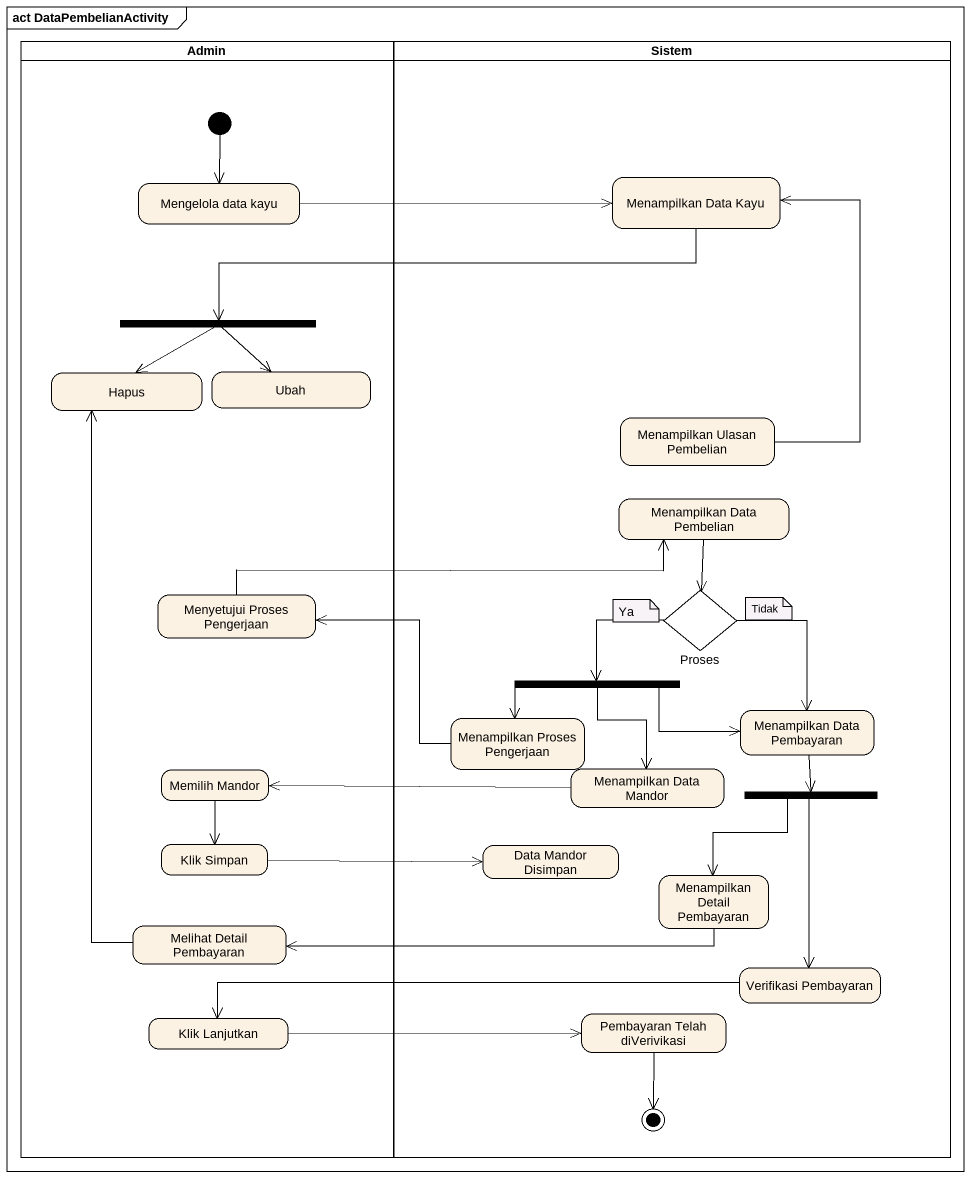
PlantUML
@startuml
mainframe act DataPembelianActivity
hide empty description
state Admin <<partition>> {
  state "Mengelola data kayu" as Mengelola_data_kayu
  state fork1 <<fork>>
  state Hapus
  state Ubah
  state "Menyetujui Proses Pengerjaan" as Menyetujui_Proses_Pengerjaan
  state "Memilih Mandor" as Memilih_Mandor
  state "Klik Simpan" as Klik_Simpan
  state "Melihat Detail Pembayaran" as Melihat_Detail_Pembayaran
  state "Klik Lanjutkan" as Klik_Lanjutkan
  [*] --> Mengelola_data_kayu
}
state Sistem <<partition>> {
  state "Menampilkan Data Kayu" as Menampilkan_Data_Kayu
  state "Menampilkan Ulasan Pembelian" as Menampilkan_Ulasan_Pembelian
  state "Menampilkan Data Pembelian" as Menampilkan_Data_Pembelian
  state Proses <<choice>>
  state "Menampilkan Proses Pengerjaan" as Menampilkan_Proses
  state fork2 <<fork>>
  state "Menampilkan Data Pembayaran" as Menampilkan_Data_Pembayaran
  state "Menampilkan Data Mandor" as Menampilkan_Data_Mandor
  state fork3 <<fork>>
  state "Data Mandor Disimpan" as Data_Mandor_Disimpan
  state "Menampilkan Detail Pembayaran" as Menampilkan_Detail
  state "Verifikasi Pembayaran" as Verifikasi_Pembayaran
  state "Pembayaran Telah diVerivikasi" as Pembayaran_Telah
  Pembayaran_Telah --> [*]
}
Mengelola_data_kayu -right-> Menampilkan_Data_Kayu
Menampilkan_Data_Kayu -left-> fork1
fork1 --> Hapus
fork1 --> Ubah
Menampilkan_Ulasan_Pembelian -up-> Menampilkan_Data_Kayu
Menampilkan_Data_Pembelian --> Proses
Menyetujui_Proses_Pengerjaan -right-> Menampilkan_Data_Pembelian
Proses --> fork2
Proses --> Menampilkan_Data_Pembayaran
Menampilkan_Proses -left-> Menyetujui_Proses_Pengerjaan
fork2 --> Menampilkan_Proses
fork2 -right-> Menampilkan_Data_Pembayaran
fork2 --> Menampilkan_Data_Mandor
Menampilkan_Data_Pembayaran --> fork3
Memilih_Mandor --> Klik_Simpan
Menampilkan_Data_Mandor -left-> Memilih_Mandor
fork3 --> Menampilkan_Detail
fork3 --> Verifikasi_Pembayaran
Klik_Simpan -right-> Data_Mandor_Disimpan
Menampilkan_Detail -left-> Melihat_Detail_Pembayaran
Melihat_Detail_Pembayaran -up-> Hapus
Verifikasi_Pembayaran -left-> Klik_Lanjutkan
Klik_Lanjutkan -right-> Pembayaran_Telah
note as N1
  Ya
end note
note as N2
  Tidak
end note
@enduml
